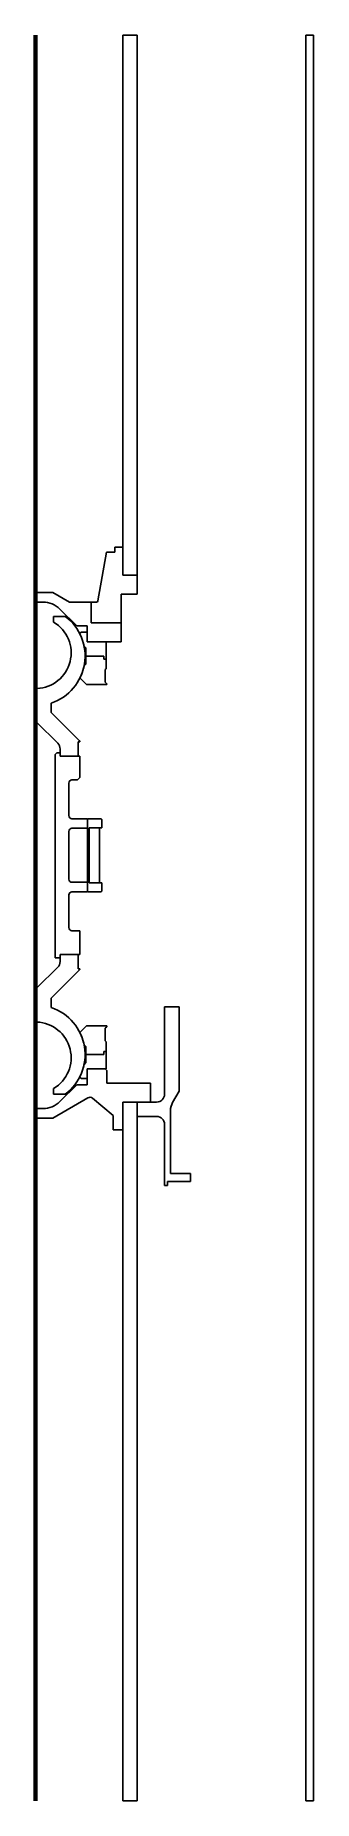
# Model space of a CAD drawing. Header units: millimetres. Extents: x 0 to 350, y -1191 to 1033.
import ezdxf

# ---------------------------------------------------------------- set-up
doc = ezdxf.new("R2010")
doc.units = ezdxf.units.MM
doc.layers.get('0').update_dxf_attribs({"color": 253, "lineweight": 70, "true_color": 0x9f8faf})

msp = doc.modelspace()

# ---------------------------------------------------------------- linework, layer by layer
at = {"ltscale": 100}
msp.add_line((0, 1033), (0, -1191), dxfattribs=at)
at = {"color": 0, "lineweight": -3}
for p, q in [((110, 353), (110, 1033)), ((110, 1033), (128, 1033)), ((128, 1033), (128, 353)), ((340, -1191), (340, 1033)), ((340, 1033), (350, 1033)), ((350, 1033), (350, -1191)), ((78.682816, 320.652704), (89.5, 382)), ((89.5, 382), (100, 382)), ((100, 382), (100, 388)), ((100, 388), (110, 388)), ((110, 388), (110, 353)), ((128, 353), (110, 353)), ((110, 353), (128, 353)), ((128, 353), (128, 329)), ((0, 331), (22, 331)), ((9.573593, 319), (0, 319)), ((22, 331), (42.78461, 319)), ((42.78461, 319), (70, 319)), ((70, 293), (70, 319)), ((70, 319), (76.713201, 319)), ((70, 319), (70, 293)), ((108, 329), (108, 293)), ((128, 329), (108, 329)), ((23, 293.678159), (23, 301)), ((23, 301), (37.5, 301)), ((52, 289), (30.786797, 310.213203)), ((108, 293), (70, 293)), ((70, 293), (108, 293)), ((108, 293), (108, 269)), ((65, 289), (52, 289)), ((58.105507, 281), (65, 281)), ((65, 269), (65, 289)), ((65, 281), (65, 269)), ((65, 269), (89, 269)), ((108, 269), (65, 269)), ((89, 269), (89, 247)), ((63.5, 261.165685), (61.25551, 263.410175)), ((63.5, 251), (63.5, 261.165685)), ((63.5, 240.834315), (63.5, 251)), ((63.5, 251), (86, 251)), ((86, 251), (63.5, 251)), ((86, 251), (86, 247)), ((86, 247), (86, 251)), ((86, 247), (89, 247)), ((89, 247), (86, 247)), ((89, 247), (89, 234.907107)), ((64.5, 215), (56.083748, 223.416252)), ((61.25551, 238.589825), (63.5, 240.834315)), ((89, 234.907107), (88, 233.907107)), ((88, 233.907107), (88, 217.907107)), ((2, 167.142136), (2, 210.044466)), ((90, 215), (64.5, 215)), ((88, 217.907107), (90, 215.907107)), ((90, 215.907107), (90, 215)), ((20, 191.786404), (20, 180.088312)), ((20, 180.088312), (55.707107, 144.381205)), ((28.071068, 141.071068), (2, 167.142136)), ((31, 125), (31, 134)), ((56, 143), (54, 143)), ((54, 143), (54, 125)), ((56, 143.674098), (56, 143)), ((25, 127), (27, 129)), ((25, -129), (25, 127)), ((27, 129), (31, 129)), ((31, 129), (31, 125)), ((54, 125), (31, 125)), ((31, 125), (56, 125)), ((56, 125), (56, 98)), ((42, 91), (42, 50)), ((53, 95), (46, 95)), ((56, 98), (53, 95)), ((46, 46), (65.5, 46)), ((65.5, 46), (65.5, 34)), ((65.5, 45), (66.5, 46)), ((65.5, -45), (65.5, 45)), ((66.5, 46), (82.75, 46)), ((82.75, 46), (83.75, 45)), ((83.75, 45), (83.75, 34.5)), ((42, 30), (42, -30)), ((65.5, 34), (46, 34)), ((67.5, 34.5), (67.5, -34.5)), ((83.75, 34.5), (67.5, 34.5)), ((67.5, 34.5), (80.5, 34.5)), ((67.5, -34.5), (67.5, 34.5)), ((80.5, 34.5), (80.5, -34.5)), ((46, -34), (65.5, -34)), ((65.5, -34), (65.5, -46)), ((67.5, -34.5), (83.75, -34.5)), ((80.5, -34.5), (67.5, -34.5)), ((83.75, -34.5), (83.75, -45)), ((42, -50), (42, -91)), ((65.5, -46), (46, -46)), ((66.5, -46), (65.5, -45)), ((82.75, -46), (66.5, -46)), ((83.75, -45), (82.75, -46)), ((46, -95), (56, -95)), ((56, -95), (56, -125)), ((31, -129), (25, -129)), ((31, -134), (31, -125)), ((31, -125), (54, -125)), ((56, -125), (31, -125)), ((31, -125), (31, -129)), ((54, -125), (54, -143)), ((2, -167.142136), (28.071068, -141.071068)), ((56, -144.088312), (20, -180.088312)), ((54, -143), (56, -143)), ((56, -143), (56, -144.088312)), ((2, -210.044466), (2, -167.142136)), ((20, -180.088312), (20, -191.786404)), ((162.5, -191), (181, -191)), ((162.5, -301), (162.5, -191)), ((181, -191), (181, -297)), ((56.083748, -223.416252), (64.5, -215)), ((64.5, -215), (90, -215)), ((90, -215.907107), (88, -217.907107)), ((88, -217.907107), (88, -233.907107)), ((90, -215), (90, -215.907107)), ((63.5, -240.834315), (61.25551, -238.589825)), ((63.5, -251), (63.5, -240.834315)), ((88, -233.907107), (89, -234.907107)), ((89, -234.907107), (89, -247)), ((61.25551, -263.410175), (63.5, -261.165685)), ((86, -251), (63.5, -251)), ((63.5, -261.165685), (63.5, -251)), ((63.5, -251), (86, -251)), ((86, -247), (86, -251)), ((89, -247), (86, -247)), ((86, -247), (89, -247)), ((86, -251), (86, -247)), ((89, -247), (89, -269)), ((30.786797, -310.213203), (52, -289)), ((52, -289), (65, -289)), ((65, -281), (58.105507, -281)), ((65, -269), (65, -281)), ((89, -269), (65, -269)), ((65, -289), (65, -269)), ((65, -269), (88, -269)), ((88, -269), (90, -271)), ((90, -271), (90, -287)), ((90, -287), (145, -287)), ((145, -287), (145, -311)), ((66.1081, -305.534177), (22, -331)), ((23, -301), (23, -293.678159)), ((37.5, -301), (23, -301)), ((98, -328), (71.822038, -306.034082)), ((110, -1191), (110, -311)), ((110, -311), (128, -311)), ((110, -311), (110, -346)), ((145, -311), (110, -311)), ((128, -329), (128, -311)), ((128, -311), (152.5, -311)), ((128, -311), (128, -1191)), ((181, -297), (172.679492, -311.411543)), ((0, -319), (9.573593, -319)), ((22, -331), (0, -331)), ((98, -346), (98, -328)), ((152.5, -329), (128, -329)), ((170, -321.411543), (170, -401)), ((110, -346), (98, -346)), ((162.5, -416), (162.5, -339)), ((166, -416), (162.5, -416)), ((166, -411), (166, -416)), ((195, -411), (166, -411)), ((170, -401), (195, -401)), ((195, -401), (195, -411)), ((128, -1191), (110, -1191)), ((350, -1191), (340, -1191))]:
    msp.add_line(p, q, dxfattribs=at)
for centre, radius, start, end in [((9.573593, 289), 30, 45, 90), ((76.713201, 321), 2, 270, 350), ((0, 255), 45, 272.547318, 59.262131), ((0, 251), 62.5, 288.662925, 53.130102), ((58.105507, 279), 2, 90, 205.728582), ((0, 251), 62.5, 11.452928, 25.728582), ((0, 251), 62.5, 333.810592, 348.547072), ((21, 134), 10, 0, 45), ((55, 143.674098), 1, 0, 45), ((46, 91), 4, 90, 180), ((46, 50), 4, 180, 270), ((46, 30), 4, 90, 180), ((46, -30), 4, 180, 270), ((46, -50), 4, 90, 180), ((46, -91), 4, 180, 270), ((21, -134), 10, 315, 0), ((0, -251), 62.5, 306.869898, 71.337075), ((0, -255), 45, 300.737869, 87.452682), ((0, -251), 62.5, 11.452928, 26.189408), ((0, -251), 62.5, 334.271418, 348.547072), ((58.105507, -279), 2, 154.271418, 270), ((9.573593, -289), 30, 270, 315), ((68.6081, -309.864304), 5, 50, 120), ((152.5, -301), 10, 270, 0), ((152.5, -339), 10, 0, 90), ((190, -321.411543), 20, 150, 180)]:
    msp.add_arc(centre, radius, start, end, dxfattribs=at)

doc.saveas('drawing.dxf')
